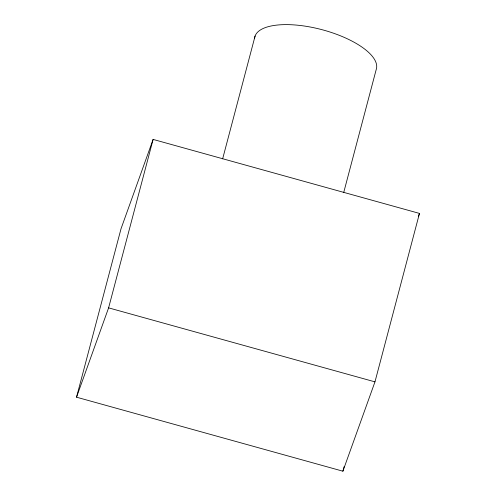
<?xml version="1.0" encoding="UTF-8"?>
<svg xmlns="http://www.w3.org/2000/svg" width="496" height="496" viewBox="0 0 496 496"><rect width="100%" height="100%" fill="white"/><g stroke="black" fill="none" stroke-linecap="round" stroke-linejoin="round"><path stroke-width="0.74" d="M76.527 397.191L121.03 228.749L153.109 139.413L419.473 213.416L374.97 381.864L342.891 471.2L76.527 397.191L108.605 307.861L153.109 139.413M222.648 158.838L255.087 36.059M343.722 192.479L376.166 69.7A62.862 24.056 14.8 0 0 321.141 29.456A62.862 24.056 14.8 0 0 254.609 38.099M342.891 471.2L344.075 466.711M418.432 216.324L419.473 213.416M108.605 307.861L374.97 381.864"/></g></svg>
